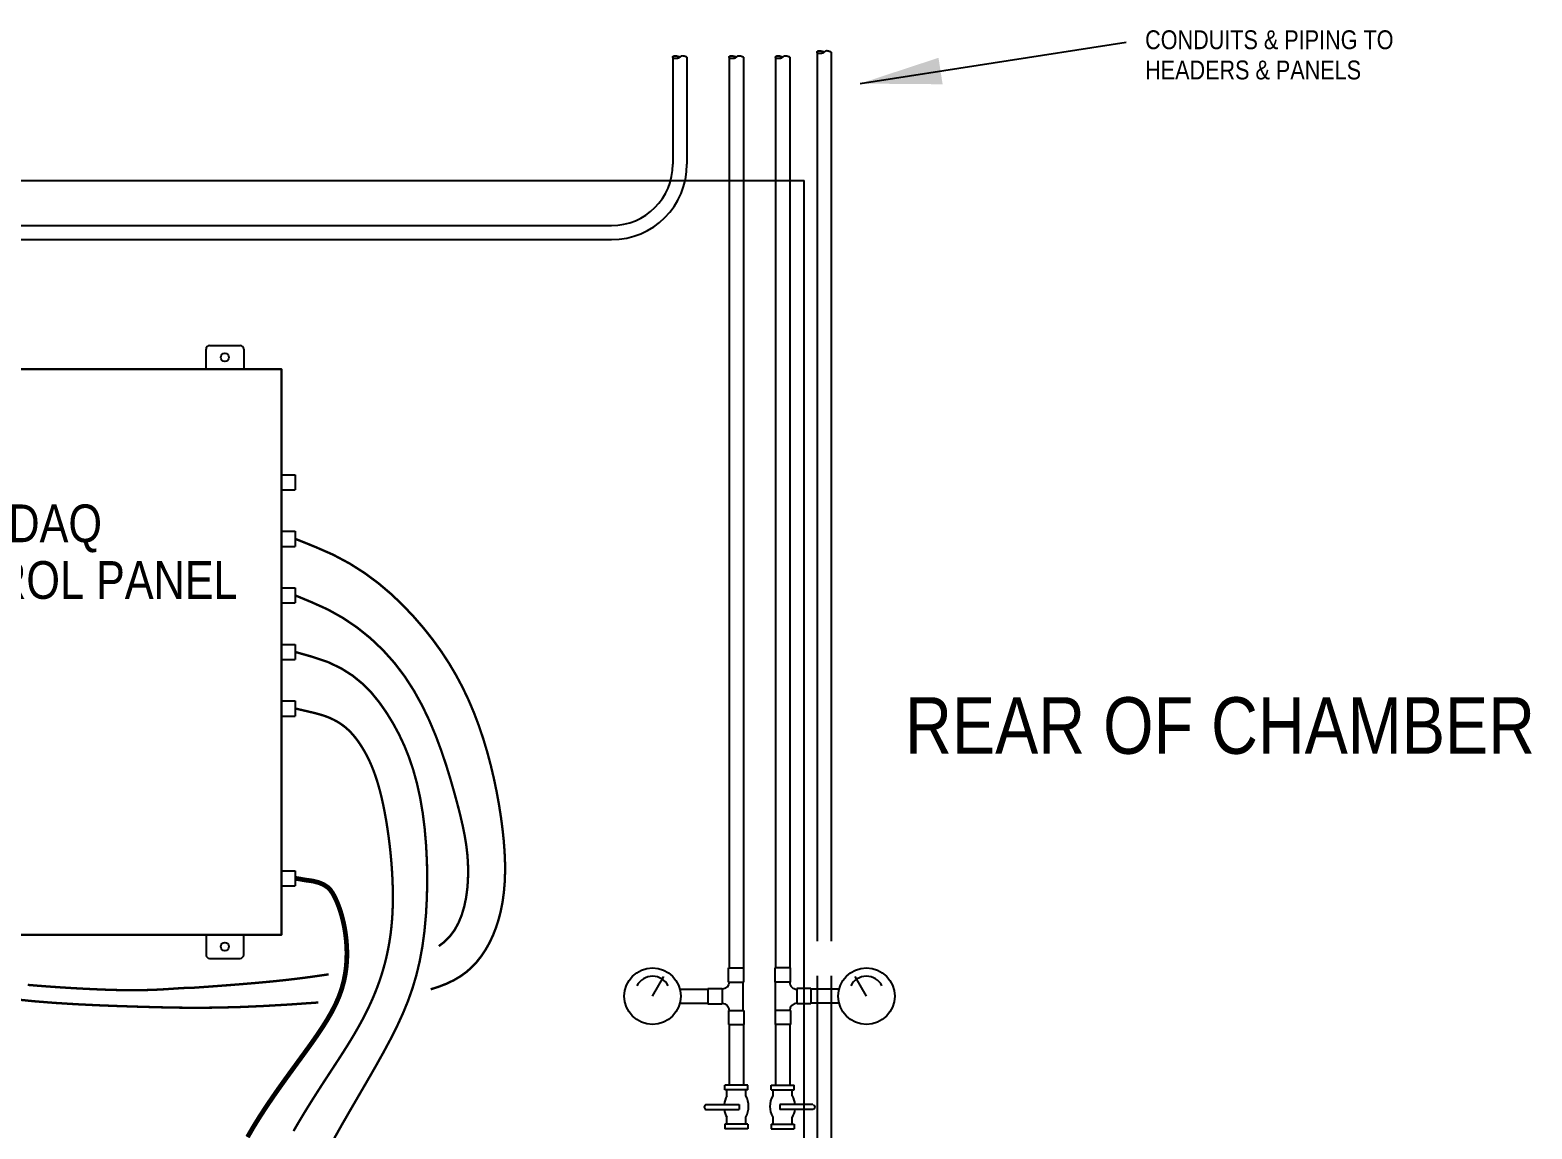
# Model space of a CAD drawing. Header units: inches. Extents: x -300 to 516, y -297 to 231.
# Drawn here: x 4 to 83.7, y -168.6 to -110.3 of the extents above; entities that cross this region are included whole.
import ezdxf
from ezdxf.enums import TextEntityAlignment as Align

# ---------------------------------------------------------------- set-up
doc = ezdxf.new("R2010")
doc.units = ezdxf.units.IN
doc.header["$LTSCALE"] = 24
doc.header["$MEASUREMENT"] = 0
for name, color, linetype in [('CHAMBER EXTERIOR', 7, 'Continuous'), ('EXTERIOR DIMS', 7, 'Continuous'), ('EXTERIOR ELEC EQUIP', 190, 'Continuous'), ('EXTERIOR PLUMB EQUIP', 4, 'Continuous')]:
    doc.layers.add(name, color=color, linetype=linetype)
doc.styles.get("Standard").update_dxf_attribs({"font": 'ARIALN.TTF'})
doc.dimstyles.get("Standard").update_dxf_attribs({"dimscale": 24, "dimtxt": 0.18, "dimasz": 0.18, "dimexe": 0.18, "dimexo": 0.0625, "dimgap": 0.09, "dimtad": 1, "dimdec": 4, "dimzin": 0, "dimdsep": 46, "dimlunit": 4, "dimtxsty": 'Standard', "dimcen": 0.09, "dimadec": 0, "dimazin": 0, "dimtfac": 1, "dimtdec": 4, "dimtofl": 0, "dimtmove": 0, "dimatfit": 3, "dimfxl": 0, "dimtolj": 1, "dimtzin": 0, "dimarcsym": 0})

# ---------------------------------------------------------------- blocks, each defined once
blk = doc.blocks.new('BVALVE')
for p, q in [((0.599, 3.491), (-0.627, 3.491)), ((-0.627, 3.241), (-0.627, 3.491)), ((0.599, 3.241), (-0.627, 3.241)), ((-0.514, 2.926), (-0.514, 3.241)), ((0.486, 2.926), (0.486, 3.241)), ((0.599, 3.241), (0.599, 3.491)), ((-1.627, 2.452), (0.128, 2.452)), ((0.128, 2.452), (0.128, 2.202)), ((-1.627, 2.202), (0.128, 2.202)), ((-0.514, 1.414), (-0.514, 1.788)), ((0.486, 1.414), (0.486, 1.788)), ((-0.627, 1.414), (-0.627, 1.164)), ((0.599, 1.414), (-0.627, 1.414)), ((0.599, 1.164), (-0.627, 1.164)), ((0.599, 1.414), (0.599, 1.164))]:
    blk.add_line(p, q)
for centre, radius, start, end in [((-1.585, 2.327), 0.132, 108.64084, 251.35916), ((0.467, 2.357), 1.135, 149.90292, 175.18639), ((-0.496, 2.357), 1.135, 329.90292, 30.09708), ((0.467, 2.357), 1.135, 187.84186, 210.09708)]:
    blk.add_arc(centre, radius, start, end)
blk = doc.blocks.new('DAQ CP')
for p, q in [((2.19, 31.25), (3.81, 31.25)), ((20.19, 31.25), (21.81, 31.25)), ((2, 30), (2, 31.06)), ((4, 31.06), (4, 30)), ((20, 30), (20, 31.06)), ((22, 31.06), (22, 30)), ((24, 24.4), (24.737, 24.4)), ((24.737, 24.4), (24.737, 23.6)), ((24, 23.6), (24.737, 23.6)), ((24, 21.4), (24.737, 21.4)), ((24.737, 21.4), (24.737, 20.6)), ((24, 20.6), (24.737, 20.6)), ((24, 18.4), (24.737, 18.4)), ((24.737, 18.4), (24.737, 17.6)), ((24, 17.6), (24.737, 17.6)), ((24, 15.4), (24.737, 15.4)), ((24.737, 15.4), (24.737, 14.6)), ((24, 14.6), (24.737, 14.6)), ((24, 12.4), (24.737, 12.4)), ((24.737, 12.4), (24.737, 11.6)), ((0, 11.4), (-0.737, 11.4)), ((-0.737, 11.4), (-0.737, 10.6)), ((24, 11.6), (24.737, 11.6)), ((0, 10.6), (-0.737, 10.6)), ((0, 8.4), (-0.737, 8.4)), ((-0.737, 8.4), (-0.737, 7.6)), ((0, 7.6), (-0.737, 7.6)), ((24, 3.4), (24.737, 3.4)), ((24.737, 3.4), (24.737, 2.6)), ((24, 2.6), (24.737, 2.6)), ((2, 0), (2, -1.06)), ((4, -1.06), (4, 0)), ((20, 0), (20, -1.06)), ((22, -1.06), (22, 0)), ((2.19, -1.25), (3.81, -1.25)), ((20.19, -1.25), (21.81, -1.25))]:
    blk.add_line(p, q)
for points in [[(24, 30), (0, 30), (0, 0), (24, 0)], [(0, 30), (24, 30), (24, 0), (0, 0)]]:
    blk.add_lwpolyline(points, close=True)
for centre in [(3, 30.625), (21, 30.625), (3, -0.625), (21, -0.625)]:
    blk.add_circle(centre, 0.219)
for centre, start, end in [((2.19, 31.06), 90, 180), ((3.81, 31.06), 0, 90), ((20.19, 31.06), 90, 180), ((21.81, 31.06), 0, 90), ((2.19, -1.06), 180, 270), ((3.81, -1.06), 270, 0), ((20.19, -1.06), 180, 270), ((21.81, -1.06), 270, 0)]:
    blk.add_arc(centre, 0.19, start, end)
blk = doc.blocks.new('TEE')
at = {"linetype": 'Continuous'}
for p, q in [((-0.271, 0), (-0.271, -0.5)), ((-0.271, 0), (0.271, 0)), ((0.271, 0), (0.271, -0.5)), ((-0.271, -0.5), (0.271, -0.5)), ((-0.5, -0.729), (-1, -0.729)), ((-1, -0.729), (-1, -1.271)), ((-0.5, -0.729), (-0.5, -1.271)), ((0.5, -0.729), (1, -0.729)), ((0.5, -0.729), (0.5, -1.271)), ((1, -0.729), (1, -1.271)), ((-0.5, -1.271), (-1, -1.271)), ((0.5, -1.25), (-0.5, -1.25)), ((0.5, -1.271), (1, -1.271))]:
    blk.add_line(p, q, dxfattribs=at)
for centre, start, end in [((-0.5, -0.5), 270, 0), ((0.5, -0.5), 180, 270)]:
    blk.add_arc(centre, 0.25, start, end, dxfattribs=at)

msp = doc.modelspace()

# ---------------------------------------------------------------- linework, layer by layer
at = {"layer": 'CHAMBER EXTERIOR'}
for p in [(-82.92986, -118.2971), (45.07014, -240.2971)]:
    msp.add_line(p, (45.07014, -118.2971), dxfattribs=at)
at = {"layer": 'EXTERIOR ELEC EQUIP'}
for p, q in [((45.76109, -111.47834), (45.76109, -158.63958)), ((46.51109, -111.49014), (46.51109, -158.63958)), ((38.11019, -111.74509), (38.11019, -117.42779)), ((38.86019, -111.75689), (38.86019, -117.42779)), ((-10.25727, -120.67779), (34.86019, -120.67779)), ((-10.25727, -121.42779), (34.86019, -121.42779)), ((45.76109, -160.46462), (45.76109, -200.65025)), ((46.51109, -160.46462), (46.51109, -200.65025))]:
    msp.add_line(p, q, dxfattribs=at)
for points in [[(46.51109, -111.49014), (46.47281, -111.47153), (46.4453, -111.45943), (46.41946, -111.44928), (46.3952, -111.44094), (46.37245, -111.43425), (46.35113, -111.42907), (46.33118, -111.42523), (46.31252, -111.42259), (46.29507, -111.42103), (46.27868, -111.42056), (46.26322, -111.42122), (46.24853, -111.42305), (46.23449, -111.42609), (46.22093, -111.43039), (46.20771, -111.436), (46.19469, -111.44294), (46.18174, -111.45121), (46.16882, -111.46054), (46.15589, -111.47061), (46.14292, -111.48109), (46.12989, -111.49167), (46.11676, -111.50201), (46.10351, -111.5118), (46.0901, -111.52071), (46.07652, -111.52848), (46.06272, -111.53513), (46.0487, -111.54074), (46.03443, -111.54538), (46.01988, -111.54913), (46.00504, -111.55207), (45.98987, -111.55428), (45.97436, -111.55583), (45.95853, -111.5568), (45.94252, -111.55725), (45.92655, -111.55723), (45.91081, -111.55677), (45.8955, -111.55594), (45.88082, -111.55477), (45.86698, -111.55333), (45.85416, -111.55165), (45.84252, -111.54978), (45.83201, -111.54769), (45.82254, -111.54535), (45.81399, -111.54274), (45.80628, -111.53983), (45.79931, -111.53657), (45.79297, -111.53294), (45.78717, -111.52891), (45.78184, -111.52446), (45.77699, -111.5196), (45.77269, -111.51437), (45.76898, -111.50879), (45.76591, -111.50288), (45.76353, -111.49669), (45.7619, -111.49024), (45.76107, -111.48355), (45.76109, -111.47667), (45.76207, -111.46969), (45.76412, -111.46271), (45.76734, -111.45583), (45.77184, -111.44915), (45.77774, -111.44277), (45.78513, -111.43681), (45.79414, -111.43135), (45.80484, -111.4265), (45.81721, -111.42232), (45.83119, -111.41885), (45.84673, -111.41616), (45.86376, -111.4143), (45.88224, -111.41332), (45.90212, -111.41328), (45.92332, -111.41423), (45.9459, -111.41627), (45.97023, -111.41965), (45.99677, -111.42468), (46.02599, -111.43165), (46.05837, -111.44088), (46.09436, -111.45265), (46.13444, -111.46726), (46.15158, -111.47409)], [(38.86019, -111.75689), (38.82191, -111.73828), (38.7944, -111.72617), (38.76856, -111.71603), (38.7443, -111.70769), (38.72155, -111.701), (38.70024, -111.69582), (38.68029, -111.69198), (38.66162, -111.68934), (38.64417, -111.68778), (38.62778, -111.68731), (38.61232, -111.68797), (38.59764, -111.6898), (38.58359, -111.69284), (38.57003, -111.69714), (38.55681, -111.70275), (38.54379, -111.70969), (38.53084, -111.71796), (38.51792, -111.72729), (38.50499, -111.73736), (38.49202, -111.74784), (38.47899, -111.75842), (38.46586, -111.76876), (38.45261, -111.77855), (38.43921, -111.78746), (38.42562, -111.79523), (38.41183, -111.80188), (38.3978, -111.80749), (38.38353, -111.81213), (38.36898, -111.81588), (38.35414, -111.81881), (38.33897, -111.82102), (38.32346, -111.82258), (38.30763, -111.82355), (38.29162, -111.824), (38.27565, -111.82397), (38.25991, -111.82352), (38.2446, -111.82268), (38.22993, -111.82152), (38.21608, -111.82007), (38.20326, -111.8184), (38.19162, -111.81652), (38.18111, -111.81444), (38.17164, -111.8121), (38.16309, -111.80949), (38.15538, -111.80657), (38.14841, -111.80332), (38.14207, -111.79969), (38.13627, -111.79566), (38.13094, -111.79121), (38.12609, -111.78635), (38.12179, -111.78111), (38.11808, -111.77553), (38.11501, -111.76963), (38.11263, -111.76344), (38.11101, -111.75699), (38.11017, -111.7503), (38.11019, -111.74342), (38.11117, -111.73644), (38.11322, -111.72946), (38.11644, -111.72257), (38.12094, -111.7159), (38.12684, -111.70952), (38.13423, -111.70356), (38.14324, -111.6981), (38.15395, -111.69325), (38.16631, -111.68907), (38.18029, -111.6856), (38.19583, -111.68291), (38.21286, -111.68105), (38.23135, -111.68007), (38.25122, -111.68003), (38.27243, -111.68098), (38.295, -111.68302), (38.31933, -111.6864), (38.34587, -111.69143), (38.37509, -111.6984), (38.40747, -111.70762), (38.44346, -111.71939), (38.48354, -111.73401), (38.50069, -111.74084)]]:
    msp.add_lwpolyline(points, dxfattribs=at)
for points, const_width in [([(18.08644, -137.29392), (19.12962, -137.71564), (20.08681, -138.13325), (20.96419, -138.60143), (21.76788, -139.11233), (22.50405, -139.65811), (23.17885, -140.23094), (23.79842, -140.82297), (24.36892, -141.42636), (24.89583, -142.03484), (25.38194, -142.6483), (25.82939, -143.26823), (26.24032, -143.8961), (26.61684, -144.53337), (26.9611, -145.18151), (27.27523, -145.84199), (27.56135, -146.51628), (27.82139, -147.20479), (28.05644, -147.90374), (28.26738, -148.60827), (28.4551, -149.31353), (28.62048, -150.01468), (28.76439, -150.70687), (28.88772, -151.38525), (28.99135, -152.04497), (29.0759, -152.68212), (29.1409, -153.29649), (29.18561, -153.88883), (29.2093, -154.45986), (29.21124, -155.01033), (29.19068, -155.54096), (29.1469, -156.05249), (29.07916, -156.54566), (28.98697, -157.02083), (28.87082, -157.4769), (28.73144, -157.91241), (28.56957, -158.32587), (28.38594, -158.71583), (28.18129, -159.08082), (27.95636, -159.41936), (27.71188, -159.72999), (27.44762, -160.01184), (27.15955, -160.26652), (26.84267, -160.49622), (26.49198, -160.70315), (26.10248, -160.88951), (25.66918, -161.05751), (25.26643, -161.18435)], 0.125), ([(18.08644, -155.29392), (18.59661, -155.38543), (19.00895, -155.44215), (19.33689, -155.52537), (19.59382, -155.6339), (19.79317, -155.76651), (19.94833, -155.92201), (20.07272, -156.09919), (20.17975, -156.29684), (20.2804, -156.51385), (20.37598, -156.74944), (20.46539, -157.00294), (20.5475, -157.27367), (20.62122, -157.56095), (20.68541, -157.8641), (20.73898, -158.18244), (20.78081, -158.5153), (20.8095, -158.86185), (20.8225, -159.22075), (20.81696, -159.59052), (20.79004, -159.96967), (20.7389, -160.35673), (20.6607, -160.75022), (20.55259, -161.14864), (20.41174, -161.55052), (20.23628, -161.95489), (20.02833, -162.36284), (19.79096, -162.77598), (19.52727, -163.19592), (19.24035, -163.62425), (18.93329, -164.06258), (18.60918, -164.51253), (18.2711, -164.97569), (17.92237, -165.45303), (17.56722, -165.94297), (17.21009, -166.44328), (16.85543, -166.95174), (16.50769, -167.46614), (16.17132, -167.98423), (15.85077, -168.50381), (15.55049, -169.02265)], 0.25), ([(19.30786, -161.8838), (17.742, -161.99317), (16.35988, -162.0724), (15.12534, -162.125), (14.00218, -162.15446), (12.9542, -162.1643), (11.94521, -162.15801), (10.93903, -162.13911), (9.89947, -162.1111), (8.80053, -162.07635), (7.65697, -162.03278), (6.49378, -161.97714), (5.33592, -161.90623), (4.20836, -161.81681), (3.13607, -161.70566), (2.14401, -161.56956), (1.25716, -161.40527)], 0.125)]:
    msp.add_lwpolyline(points, dxfattribs=dict(at, const_width=const_width))
at = {"layer": 'EXTERIOR ELEC EQUIP', "color": 60, "const_width": 0.125}
for points in [[(25.70028, -158.89331), (25.98757, -158.67434), (26.28387, -158.37787), (26.53579, -158.03689), (26.74434, -157.6565), (26.91254, -157.24366), (27.04339, -156.80532), (27.13991, -156.34843), (27.20512, -155.87996), (27.24204, -155.40685), (27.25367, -154.93605), (27.2425, -154.47195), (27.20883, -154.00853), (27.15243, -153.53724), (27.07307, -153.04949), (26.97052, -152.5367), (26.84454, -151.9903), (26.6949, -151.40171), (26.52138, -150.76236), (26.32303, -150.06718), (26.09616, -149.32518), (25.83635, -148.54887), (25.5392, -147.75077), (25.20031, -146.9434), (24.81525, -146.13928), (24.37964, -145.35091), (23.88906, -144.59083), (23.34033, -143.87023), (22.7352, -143.19505), (22.07664, -142.5699), (21.36762, -141.99941), (20.61112, -141.4882), (19.81011, -141.04088), (18.96756, -140.66208), (18.08644, -140.29392)], [(3.89698, -160.95046), (4.45205, -160.99617), (5.03276, -161.03998), (5.63153, -161.08116), (6.23931, -161.11895), (6.84703, -161.15259), (7.44563, -161.18132), (8.02605, -161.20439), (8.57922, -161.22103), (9.0961, -161.23049), (9.56944, -161.23235), (9.99929, -161.22767), (10.38753, -161.21784), (10.73602, -161.20425), (11.04666, -161.1883), (11.3213, -161.17139), (11.56183, -161.15491), (11.77012, -161.14026), (11.9482, -161.12854), (12.0988, -161.11963), (12.2248, -161.11312), (12.32907, -161.10861), (12.41451, -161.10567), (12.48398, -161.1039), (12.54037, -161.10288), (12.58657, -161.10221), (12.62512, -161.10155), (12.65729, -161.10082), (12.68401, -161.10003), (12.70622, -161.09921), (12.72483, -161.09834), (12.7408, -161.09744), (12.75504, -161.09651), (12.7685, -161.09557), (12.78195, -161.09461), (12.79552, -161.09365), (12.8092, -161.09268), (12.82296, -161.0917), (12.8368, -161.09071), (12.85068, -161.08972), (12.8646, -161.08873), (12.87853, -161.08774), (12.89245, -161.08675), (12.90637, -161.08576), (12.92028, -161.08477), (12.93418, -161.08377), (12.94807, -161.08278), (12.96196, -161.08179), (12.97583, -161.0808), (12.98971, -161.07981), (13.00357, -161.07882), (13.01742, -161.07783), (13.03127, -161.07684), (13.04511, -161.07585), (13.05894, -161.07486), (13.07277, -161.07387), (13.08658, -161.07288), (13.10039, -161.07189), (13.11419, -161.0709), (13.12799, -161.06991), (13.14177, -161.06892), (13.15555, -161.06793), (13.16932, -161.06694), (13.18308, -161.06595), (13.19683, -161.06496), (13.21058, -161.06397), (13.22432, -161.06298), (13.23805, -161.06199), (13.25177, -161.061), (13.26548, -161.06001), (13.27919, -161.05902), (13.29288, -161.05804), (13.30657, -161.05705), (13.32026, -161.05606), (13.33393, -161.05507), (13.34759, -161.05408), (13.36125, -161.05309), (13.3749, -161.05211), (13.38854, -161.05112), (13.40217, -161.05013), (13.4158, -161.04914), (13.42941, -161.04815), (13.44302, -161.04717), (13.45662, -161.04618), (13.47021, -161.04519), (13.48379, -161.0442), (13.49737, -161.04322), (13.51093, -161.04223), (13.52449, -161.04124), (13.53804, -161.04025), (13.55158, -161.03927), (13.56511, -161.03828), (13.57864, -161.03729), (13.59215, -161.03631), (13.60566, -161.03532), (13.61916, -161.03433), (13.63264, -161.03334), (13.64613, -161.03236), (13.6596, -161.03137), (13.67306, -161.03038), (13.68652, -161.0294), (13.69996, -161.02841), (13.7134, -161.02742), (13.72683, -161.02644), (13.74025, -161.02545), (13.75366, -161.02446), (13.76707, -161.02348), (13.78046, -161.02249), (13.79385, -161.0215), (13.80722, -161.02052), (13.82059, -161.01953), (13.83395, -161.01854), (13.8473, -161.01756), (13.86064, -161.01657), (13.87397, -161.01558), (13.88729, -161.0146), (13.90061, -161.01361), (13.91391, -161.01263), (13.92721, -161.01164), (13.9405, -161.01065), (13.95378, -161.00967), (13.96705, -161.00868), (13.98031, -161.00769), (13.99356, -161.00671), (14.0068, -161.00572), (14.02003, -161.00473), (14.03326, -161.00375), (14.04647, -161.00276), (14.05968, -161.00178), (14.07287, -161.00079), (14.08606, -160.9998), (14.09924, -160.99882), (14.11241, -160.99783), (14.12557, -160.99684), (14.13872, -160.99586), (14.15186, -160.99487), (14.16499, -160.99388), (14.17811, -160.9929), (14.19122, -160.99191), (14.20433, -160.99092), (14.21742, -160.98994), (14.23051, -160.98895), (14.24358, -160.98796), (14.25665, -160.98698), (14.2697, -160.98599), (14.28275, -160.985), (14.29579, -160.98402), (14.30881, -160.98303), (14.32183, -160.98204), (14.33484, -160.98105), (14.34784, -160.98007), (14.36083, -160.97908), (14.37381, -160.97809), (14.38678, -160.97711), (14.39974, -160.97612), (14.41269, -160.97513), (14.42563, -160.97414), (14.43856, -160.97316), (14.45148, -160.97217), (14.46439, -160.97118), (14.47729, -160.97019), (14.49018, -160.96921), (14.50307, -160.96822), (14.51594, -160.96723), (14.5288, -160.96624), (14.54165, -160.96525), (14.5545, -160.96427), (14.56733, -160.96328), (14.58015, -160.96229), (14.59296, -160.9613), (14.60577, -160.96031), (14.61856, -160.95932), (14.63134, -160.95833), (14.64411, -160.95735), (14.65688, -160.95636), (14.66963, -160.95537), (14.68237, -160.95438), (14.6951, -160.95339), (14.70782, -160.9524), (14.72054, -160.95141), (14.73324, -160.95042), (14.74593, -160.94943), (14.75861, -160.94844), (14.77128, -160.94745), (14.78394, -160.94646), (14.79659, -160.94547), (14.80923, -160.94448), (14.82186, -160.94349), (14.83448, -160.9425), (14.84709, -160.94151), (14.85969, -160.94052), (14.87228, -160.93953), (14.88485, -160.93854), (14.89742, -160.93755), (14.90998, -160.93656), (14.92252, -160.93557), (14.93506, -160.93458), (14.94758, -160.93358), (14.9601, -160.93259), (14.9726, -160.9316), (14.9851, -160.93061), (14.99758, -160.92962), (15.01005, -160.92863), (15.02251, -160.92763), (15.03497, -160.92664), (15.04741, -160.92565), (15.05984, -160.92466), (15.07226, -160.92366), (15.08466, -160.92267), (15.09706, -160.92168), (15.10945, -160.92068), (15.12182, -160.91969), (15.13419, -160.9187), (15.14654, -160.9177), (15.15889, -160.91671), (15.17122, -160.91571), (15.18354, -160.91472), (15.19585, -160.91373), (15.20815, -160.91273), (15.22044, -160.91174), (15.23272, -160.91074), (15.24499, -160.90975), (15.25724, -160.90875), (15.26949, -160.90776), (15.28172, -160.90676), (15.29394, -160.90576), (15.30616, -160.90477), (15.31836, -160.90377), (15.33055, -160.90278), (15.34272, -160.90178), (15.35489, -160.90078), (15.36705, -160.89978), (15.37919, -160.89879), (15.39133, -160.89779), (15.40345, -160.89679), (15.41556, -160.89579), (15.42766, -160.8948), (15.43975, -160.8938), (15.45183, -160.8928), (15.46389, -160.8918), (15.47595, -160.8908), (15.48799, -160.8898), (15.50002, -160.8888), (15.51204, -160.88781), (15.52405, -160.88681), (15.53605, -160.88581), (15.54803, -160.88481), (15.56001, -160.88381), (15.57197, -160.8828), (15.58392, -160.8818), (15.59586, -160.8808), (15.60779, -160.8798), (15.61971, -160.8788), (15.63161, -160.8778), (15.64351, -160.8768), (15.65539, -160.87579), (15.66726, -160.87479), (15.67912, -160.87379), (15.69096, -160.87279), (15.7028, -160.87178), (15.71462, -160.87078), (15.72643, -160.86978), (15.73823, -160.86877), (15.75002, -160.86777), (15.7618, -160.86676), (15.77356, -160.86576), (15.78531, -160.86475), (15.79706, -160.86375), (15.80878, -160.86274), (15.8205, -160.86174), (15.83221, -160.86073), (15.8439, -160.85973), (15.85558, -160.85872), (15.86725, -160.85771), (15.87891, -160.85671), (15.89055, -160.8557), (15.90218, -160.85469), (15.9138, -160.85368), (15.92541, -160.85268), (15.93701, -160.85167), (15.94859, -160.85066), (15.96017, -160.84965), (15.97173, -160.84864), (15.98327, -160.84763), (15.99481, -160.84662), (16.00633, -160.84561), (16.01784, -160.8446), (16.02934, -160.84359), (16.04083, -160.84258), (16.0523, -160.84157), (16.06376, -160.84056), (16.07521, -160.83955), (16.08665, -160.83853), (16.09808, -160.83752), (16.10949, -160.83651), (16.12089, -160.8355), (16.13228, -160.83448), (16.14365, -160.83347), (16.15501, -160.83245), (16.16636, -160.83144), (16.1777, -160.83043), (16.18903, -160.82941), (16.20034, -160.8284), (16.21164, -160.82738), (16.22293, -160.82636), (16.2342, -160.82535), (16.24546, -160.82433), (16.25671, -160.82331), (16.26795, -160.8223), (16.27917, -160.82128), (16.29038, -160.82026), (16.30158, -160.81924), (16.31277, -160.81823), (16.32394, -160.81721), (16.3351, -160.81619), (16.34625, -160.81517), (16.35738, -160.81415), (16.3685, -160.81313), (16.37961, -160.81211), (16.39071, -160.81109), (16.40179, -160.81007), (16.41286, -160.80904), (16.42392, -160.80802), (16.43496, -160.807), (16.446, -160.80598), (16.45701, -160.80495), (16.46802, -160.80393), (16.47901, -160.80291), (16.48999, -160.80188), (16.50096, -160.80086), (16.51191, -160.79983), (16.52285, -160.79881), (16.53378, -160.79778), (16.5447, -160.79676), (16.5556, -160.79573), (16.56649, -160.79471), (16.57736, -160.79368), (16.58822, -160.79265), (16.59907, -160.79162), (16.60991, -160.7906), (16.62073, -160.78957), (16.63154, -160.78854), (16.64234, -160.78751), (16.65312, -160.78648), (16.66389, -160.78545), (16.67465, -160.78442), (16.68539, -160.78339), (16.69612, -160.78236), (16.70684, -160.78133), (16.71754, -160.7803), (16.72823, -160.77926), (16.73891, -160.77823), (16.74957, -160.7772), (16.76022, -160.77617), (16.77086, -160.77513), (16.78149, -160.7741), (16.7921, -160.77307), (16.80269, -160.77203), (16.81328, -160.771), (16.82385, -160.76996), (16.8344, -160.76892), (16.84495, -160.76789), (16.85548, -160.76685), (16.86599, -160.76582), (16.8765, -160.76478), (16.88699, -160.76374), (16.89746, -160.7627), (16.90793, -160.76166), (16.91838, -160.76062), (16.92881, -160.75959), (16.93923, -160.75855), (16.94964, -160.75751), (16.96004, -160.75647), (16.97042, -160.75543), (16.98079, -160.75438), (16.99114, -160.75334), (17.00148, -160.7523), (17.01181, -160.75126), (17.02212, -160.75022), (17.03242, -160.74917), (17.04271, -160.74813), (17.05298, -160.74709), (17.06324, -160.74604), (17.07349, -160.745), (17.08372, -160.74395), (17.09394, -160.74291), (17.10414, -160.74186), (17.11433, -160.74081), (17.12451, -160.73977), (17.13467, -160.73872), (17.14482, -160.73767), (17.15496, -160.73663), (17.16508, -160.73558), (17.17519, -160.73453), (17.18529, -160.73348), (17.19537, -160.73243), (17.20544, -160.73138), (17.2155, -160.73033), (17.22554, -160.72928), (17.23557, -160.72823), (17.24559, -160.72718), (17.25559, -160.72613), (17.26558, -160.72508), (17.27555, -160.72403), (17.28552, -160.72298), (17.29546, -160.72192), (17.3054, -160.72087), (17.31532, -160.71982), (17.32523, -160.71876), (17.33513, -160.71771), (17.34501, -160.71666), (17.35488, -160.7156), (17.36473, -160.71455), (17.37458, -160.71349), (17.38441, -160.71244), (17.39422, -160.71138), (17.40402, -160.71033), (17.41381, -160.70927), (17.42359, -160.70821), (17.43335, -160.70716), (17.4431, -160.7061), (17.45284, -160.70504), (17.46256, -160.70399), (17.47227, -160.70293), (17.48197, -160.70187), (17.49165, -160.70081), (17.50132, -160.69975), (17.51098, -160.69869), (17.52063, -160.69764), (17.53026, -160.69658), (17.53987, -160.69552), (17.54948, -160.69446), (17.55907, -160.6934), (17.56865, -160.69234), (17.57822, -160.69128), (17.58777, -160.69021), (17.59731, -160.68915), (17.60684, -160.68809), (17.61635, -160.68703), (17.62585, -160.68597), (17.63534, -160.68491), (17.64481, -160.68384), (17.65428, -160.68278), (17.66373, -160.68172), (17.67316, -160.68066), (17.68258, -160.67959), (17.69199, -160.67853), (17.70139, -160.67747), (17.71078, -160.6764), (17.72015, -160.67534), (17.72951, -160.67427), (17.73885, -160.67321), (17.74819, -160.67214), (17.75751, -160.67108), (17.76681, -160.67001), (17.77611, -160.66895), (17.78539, -160.66788), (17.79466, -160.66682), (17.80392, -160.66575), (17.81316, -160.66469), (17.82239, -160.66362), (17.83161, -160.66256), (17.84082, -160.66149), (17.85001, -160.66042), (17.85919, -160.65936), (17.86836, -160.65829), (17.87752, -160.65722), (17.88666, -160.65616), (17.89579, -160.65509), (17.90491, -160.65402), (17.91402, -160.65295), (17.92311, -160.65189), (17.93219, -160.65082), (17.94126, -160.64975), (17.95031, -160.64868), (17.95936, -160.64761), (17.96839, -160.64655), (17.97741, -160.64548), (17.98641, -160.64441), (17.99541, -160.64334), (18.00439, -160.64227), (18.01336, -160.6412), (18.02232, -160.64014), (18.03126, -160.63907), (18.04019, -160.638), (18.04911, -160.63693), (18.05802, -160.63586), (18.06692, -160.63479), (18.0758, -160.63372), (18.08467, -160.63265), (18.09353, -160.63158), (18.10238, -160.63051), (18.11121, -160.62945), (18.12004, -160.62838), (18.12885, -160.62731), (18.13765, -160.62624), (18.14643, -160.62517), (18.15521, -160.6241), (18.16397, -160.62303), (18.17272, -160.62196), (18.18146, -160.62089), (18.19019, -160.61982), (18.1989, -160.61875), (18.20761, -160.61768), (18.2163, -160.61661), (18.22497, -160.61554), (18.23364, -160.61447), (18.2423, -160.6134), (18.25094, -160.61233), (18.25957, -160.61126), (18.26819, -160.61019), (18.2768, -160.60912), (18.2854, -160.60805), (18.29398, -160.60698), (18.30255, -160.60592), (18.31111, -160.60485), (18.31966, -160.60378), (18.3282, -160.60271), (18.33673, -160.60164), (18.34524, -160.60057), (18.35374, -160.5995), (18.36223, -160.59843), (18.37071, -160.59736), (18.37918, -160.59629), (18.38764, -160.59522), (18.39608, -160.59415), (18.40451, -160.59308), (18.41293, -160.59202), (18.42134, -160.59095), (18.42974, -160.58988), (18.43813, -160.58881), (18.4465, -160.58774), (18.45487, -160.58667), (18.46322, -160.5856), (18.47156, -160.58454), (18.47989, -160.58347), (18.48821, -160.5824), (18.49651, -160.58133), (18.50481, -160.58026), (18.51309, -160.5792), (18.52137, -160.57813), (18.52963, -160.57706), (18.53788, -160.57599), (18.54612, -160.57493), (18.55435, -160.57386), (18.56256, -160.57279), (18.57077, -160.57173), (18.57896, -160.57066), (18.58714, -160.56959), (18.59532, -160.56853), (18.60348, -160.56746), (18.61163, -160.5664), (18.61976, -160.56533), (18.62789, -160.56426), (18.63601, -160.5632), (18.64411, -160.56213), (18.65221, -160.56107), (18.66029, -160.56), (18.66836, -160.55894), (18.67642, -160.55787), (18.68447, -160.55681), (18.69251, -160.55575), (18.70054, -160.55468), (18.70856, -160.55362), (18.71656, -160.55255), (18.72456, -160.55149), (18.73254, -160.55043), (18.74052, -160.54936), (18.74849, -160.5483), (18.75644, -160.54724), (18.76439, -160.54617), (18.77232, -160.54511), (18.78025, -160.54405), (18.78818, -160.54298), (18.79609, -160.54192), (18.804, -160.54086), (18.8119, -160.53979), (18.8198, -160.53873), (18.8277, -160.53766), (18.83559, -160.53659), (18.84348, -160.53553), (18.85137, -160.53446), (18.85925, -160.53339), (18.86714, -160.53231), (18.87503, -160.53124), (18.88293, -160.53017), (18.89082, -160.52909), (18.89872, -160.52801), (18.90662, -160.52693), (18.91453, -160.52585), (18.92245, -160.52476), (18.93037, -160.52368), (18.93831, -160.52259), (18.94625, -160.52149), (18.9542, -160.5204), (18.96216, -160.5193), (18.97013, -160.5182), (18.97812, -160.5171), (18.98612, -160.51599), (18.99413, -160.51488), (19.00216, -160.51377), (19.01021, -160.51265), (19.01827, -160.51153), (19.02635, -160.51041), (19.03445, -160.50928), (19.04257, -160.50815), (19.05071, -160.50701), (19.05887, -160.50587), (19.06705, -160.50472), (19.07526, -160.50357), (19.08349, -160.50242), (19.09174, -160.50126), (19.10002, -160.5001), (19.10833, -160.49893), (19.11667, -160.49775), (19.12503, -160.49657), (19.13342, -160.49539), (19.14184, -160.4942), (19.15029, -160.493), (19.15878, -160.4918), (19.16729, -160.49059), (19.17584, -160.48938), (19.18443, -160.48816), (19.19305, -160.48693), (19.2017, -160.4857), (19.2104, -160.48446), (19.21913, -160.48322), (19.2279, -160.48197), (19.2367, -160.48071), (19.24555, -160.47944), (19.25444, -160.47817), (19.26336, -160.47689), (19.27233, -160.4756), (19.28133, -160.47431), (19.29038, -160.47301), (19.29946, -160.47171), (19.30858, -160.47039), (19.31774, -160.46907), (19.32693, -160.46775), (19.33616, -160.46642), (19.34541, -160.46508), (19.3547, -160.46374), (19.36401, -160.46239), (19.37334, -160.46104), (19.3827, -160.45968), (19.39208, -160.45832), (19.40148, -160.45696), (19.4109, -160.45559), (19.42033, -160.45422), (19.42977, -160.45285), (19.43922, -160.45147), (19.44868, -160.45009), (19.45815, -160.44871), (19.46762, -160.44733), (19.47709, -160.44595), (19.48656, -160.44457), (19.49602, -160.44318), (19.50548, -160.4418), (19.51494, -160.44041), (19.52438, -160.43903), (19.53381, -160.43764), (19.54323, -160.43626), (19.55263, -160.43488), (19.56201, -160.4335), (19.57138, -160.43212), (19.58072, -160.43074), (19.59003, -160.42937), (19.59932, -160.428), (19.60858, -160.42663), (19.61781, -160.42526), (19.627, -160.4239), (19.63616, -160.42255), (19.64528, -160.42119), (19.65436, -160.41984), (19.66341, -160.4185), (19.67248, -160.41715), (19.68163, -160.41579), (19.69094, -160.4144), (19.70045, -160.41298), (19.71025, -160.41152), (19.72038, -160.41), (19.73091, -160.40842), (19.74194, -160.40677), (19.75372, -160.405), (19.76652, -160.40307), (19.78063, -160.40095), (19.79631, -160.39858), (19.81385, -160.39592), (19.83353, -160.39294), (19.85562, -160.38958)]]:
    msp.add_lwpolyline(points, dxfattribs=at)
at = {"layer": 'EXTERIOR ELEC EQUIP', "color": 1, "const_width": 0.125}
msp.add_lwpolyline([(18.08644, -143.29392), (19.00583, -143.55613), (19.8111, -143.8267), (20.51438, -144.16063), (21.12777, -144.55037), (21.66338, -144.98842), (22.13333, -145.46725), (22.54973, -145.97934), (22.92469, -146.51718), (23.26828, -147.07516), (23.58245, -147.65542), (23.86709, -148.26203), (24.12211, -148.89904), (24.34741, -149.5705), (24.54288, -150.28049), (24.70842, -151.03306), (24.84395, -151.83226), (24.94934, -152.67928), (25.02441, -153.56373), (25.06896, -154.47234), (25.0828, -155.39185), (25.06573, -156.30898), (25.01754, -157.21046), (24.93804, -158.08303), (24.82704, -158.91341), (24.6843, -159.6924), (24.50945, -160.42703), (24.30211, -161.12838), (24.06187, -161.80756), (23.78834, -162.47564), (23.48113, -163.14372), (23.13982, -163.8229), (22.76404, -164.52425), (22.35501, -165.25581), (21.9204, -166.01331), (21.46955, -166.78943), (21.01177, -167.57683), (20.55636, -168.3682), (20.11264, -169.1562)], dxfattribs=at)
at = {"layer": 'EXTERIOR ELEC EQUIP', "color": 40, "const_width": 0.125}
msp.add_lwpolyline([(18.08644, -146.29392), (18.33552, -146.3508), (18.55007, -146.40015), (18.73415, -146.44297), (18.8918, -146.48026), (19.02706, -146.51302), (19.14396, -146.54226), (19.24657, -146.56898), (19.3389, -146.59419), (19.42445, -146.61875), (19.50439, -146.64292), (19.57935, -146.66685), (19.64993, -146.69066), (19.71676, -146.71448), (19.78045, -146.73846), (19.84162, -146.76271), (19.90088, -146.78738), (19.95875, -146.81256), (20.01537, -146.83828), (20.07074, -146.86453), (20.12491, -146.8913), (20.17789, -146.91857), (20.22971, -146.94635), (20.28039, -146.97463), (20.32997, -147.00339), (20.37846, -147.03263), (20.4259, -147.06234), (20.4723, -147.09252), (20.5177, -147.12315), (20.56212, -147.15422), (20.60559, -147.18574), (20.64813, -147.21768), (20.68976, -147.25005), (20.73052, -147.28283), (20.77043, -147.31602), (20.80951, -147.34961), (20.84779, -147.38359), (20.8853, -147.41795), (20.92206, -147.45268), (20.95809, -147.48778), (20.99343, -147.52325), (21.0281, -147.55906), (21.06213, -147.59521), (21.09553, -147.6317), (21.12834, -147.66851), (21.16058, -147.70565), (21.19228, -147.74309), (21.22346, -147.78084), (21.25416, -147.81888), (21.28438, -147.85721), (21.31416, -147.89581), (21.34352, -147.9347), (21.37248, -147.97386), (21.40107, -148.01328), (21.42929, -148.05297), (21.45718, -148.09291), (21.48476, -148.1331), (21.51205, -148.17355), (21.53905, -148.21424), (21.56577, -148.2552), (21.59222, -148.29643), (21.6184, -148.33793), (21.64432, -148.37972), (21.66999, -148.4218), (21.69541, -148.46418), (21.72058, -148.50686), (21.74552, -148.54986), (21.77021, -148.59318), (21.79467, -148.63684), (21.8189, -148.68085), (21.84289, -148.72522), (21.86666, -148.76996), (21.8902, -148.81507), (21.91351, -148.86057), (21.9366, -148.90648), (21.95946, -148.95279), (21.98211, -148.99952), (22.00454, -149.04668), (22.02676, -149.09429), (22.04876, -149.14234), (22.07055, -149.19086), (22.09214, -149.23985), (22.11352, -149.28932), (22.13469, -149.33929), (22.15566, -149.38976), (22.17643, -149.44074), (22.19701, -149.49225), (22.21738, -149.54429), (22.23757, -149.59688), (22.25756, -149.65002), (22.27736, -149.70373), (22.29698, -149.75802), (22.31641, -149.81289), (22.33566, -149.86836), (22.35473, -149.92444), (22.37361, -149.98113), (22.39233, -150.03846), (22.41086, -150.09642), (22.42923, -150.15504), (22.44742, -150.21431), (22.46545, -150.27425), (22.48331, -150.33488), (22.501, -150.39619), (22.51854, -150.45821), (22.53591, -150.52094), (22.55313, -150.58439), (22.57019, -150.64858), (22.5871, -150.7135), (22.60386, -150.77918), (22.62047, -150.84563), (22.63693, -150.91285), (22.65325, -150.98085), (22.66942, -151.04965), (22.68545, -151.11926), (22.70135, -151.18967), (22.7171, -151.2609), (22.73272, -151.33296), (22.7482, -151.40583), (22.76354, -151.47954), (22.77874, -151.55409), (22.79381, -151.62947), (22.80875, -151.7057), (22.82354, -151.78276), (22.83819, -151.86063), (22.8527, -151.93929), (22.86704, -152.01874), (22.88123, -152.09895), (22.89526, -152.1799), (22.90912, -152.26158), (22.9228, -152.34398), (22.93631, -152.42707), (22.94963, -152.51082), (22.96276, -152.59523), (22.97569, -152.68026), (22.98842, -152.76589), (23.00093, -152.8521), (23.01323, -152.93887), (23.02531, -153.02618), (23.03716, -153.11401), (23.04878, -153.20233), (23.06015, -153.29111), (23.07128, -153.38035), (23.08215, -153.47002), (23.09277, -153.56009), (23.10312, -153.65054), (23.11319, -153.74136), (23.12299, -153.83251), (23.13251, -153.92398), (23.14173, -154.01575), (23.15066, -154.10779), (23.15928, -154.20008), (23.1676, -154.2926), (23.1756, -154.38533), (23.18328, -154.47824), (23.19064, -154.57132), (23.19765, -154.66453), (23.20433, -154.75787), (23.21067, -154.8513), (23.21665, -154.94481), (23.22227, -155.03837), (23.22753, -155.13197), (23.23242, -155.22557), (23.23693, -155.31916), (23.24106, -155.41271), (23.24479, -155.50621), (23.24814, -155.59963), (23.25108, -155.69295), (23.25361, -155.78615), (23.25573, -155.8792), (23.25743, -155.97208), (23.25871, -156.06478), (23.25955, -156.15726), (23.25995, -156.24952), (23.25991, -156.34152), (23.25941, -156.43324), (23.25846, -156.52466), (23.25705, -156.61576), (23.25517, -156.70652), (23.25281, -156.79692), (23.24998, -156.88694), (23.24666, -156.97657), (23.24285, -157.06578), (23.23856, -157.15456), (23.23377, -157.24289), (23.22847, -157.33076), (23.22268, -157.41815), (23.21638, -157.50505), (23.20959, -157.59146), (23.20229, -157.67739), (23.19451, -157.76283), (23.18623, -157.84779), (23.17747, -157.93226), (23.16822, -158.01624), (23.15849, -158.09974), (23.14829, -158.18275), (23.13761, -158.26529), (23.12646, -158.34734), (23.11485, -158.42892), (23.10278, -158.51004), (23.09026, -158.59069), (23.07729, -158.67088), (23.06387, -158.75061), (23.05001, -158.82989), (23.03572, -158.90872), (23.02099, -158.98711), (23.00584, -159.06505), (22.99027, -159.14256), (22.97428, -159.21963), (22.95788, -159.29627), (22.94107, -159.37249), (22.92386, -159.44828), (22.90625, -159.52366), (22.88825, -159.59862), (22.86985, -159.67317), (22.85107, -159.74732), (22.83192, -159.82106), (22.81238, -159.8944), (22.79248, -159.96735), (22.77221, -160.0399), (22.75158, -160.11207), (22.73059, -160.18386), (22.70925, -160.25526), (22.68756, -160.32629), (22.66553, -160.39695), (22.64316, -160.46724), (22.62046, -160.53716), (22.59743, -160.60673), (22.57407, -160.67594), (22.55039, -160.74479), (22.5264, -160.8133), (22.5021, -160.88146), (22.4775, -160.94928), (22.45259, -161.01676), (22.42738, -161.08391), (22.40189, -161.15073), (22.3761, -161.21723), (22.35004, -161.2834), (22.32369, -161.34926), (22.29707, -161.4148), (22.27019, -161.48003), (22.24304, -161.54495), (22.21563, -161.60957), (22.18796, -161.6739), (22.16005, -161.73792), (22.13188, -161.80166), (22.10348, -161.86512), (22.07483, -161.92829), (22.04596, -161.99119), (22.01685, -162.05382), (21.98751, -162.11618), (21.95796, -162.17827), (21.92818, -162.24012), (21.89819, -162.30171), (21.86798, -162.36307), (21.83756, -162.42418), (21.80693, -162.48507), (21.7761, -162.54574), (21.74506, -162.60619), (21.71381, -162.66643), (21.68237, -162.72647), (21.65074, -162.78631), (21.6189, -162.84597), (21.58688, -162.90544), (21.55467, -162.96474), (21.52226, -163.02387), (21.48968, -163.08284), (21.45691, -163.14166), (21.42395, -163.20033), (21.39082, -163.25886), (21.35752, -163.31726), (21.32404, -163.37554), (21.29039, -163.43369), (21.25657, -163.49173), (21.22258, -163.54967), (21.18843, -163.60751), (21.15412, -163.66526), (21.11964, -163.72292), (21.08501, -163.78051), (21.05023, -163.83802), (21.01529, -163.89548), (20.9802, -163.95287), (20.94496, -164.01022), (20.90958, -164.06753), (20.87405, -164.1248), (20.83838, -164.18204), (20.80257, -164.23926), (20.76663, -164.29646), (20.73055, -164.35366), (20.69434, -164.41085), (20.658, -164.46806), (20.62153, -164.52527), (20.58494, -164.58251), (20.54822, -164.63977), (20.51139, -164.69707), (20.47443, -164.75441), (20.43736, -164.81179), (20.40018, -164.86923), (20.36288, -164.92673), (20.32548, -164.9843), (20.28797, -165.04195), (20.25036, -165.09968), (20.21264, -165.1575), (20.17482, -165.21541), (20.13691, -165.27343), (20.0989, -165.33156), (20.0608, -165.3898), (20.02261, -165.44817), (19.98433, -165.50667), (19.94597, -165.5653), (19.90753, -165.62406), (19.86901, -165.68297), (19.83041, -165.74203), (19.79174, -165.80123), (19.753, -165.8606), (19.7142, -165.92012), (19.67534, -165.9798), (19.63643, -166.03962), (19.59746, -166.0996), (19.55846, -166.15972), (19.51941, -166.21998), (19.48033, -166.28038), (19.44123, -166.34093), (19.4021, -166.40161), (19.36295, -166.46241), (19.3238, -166.52335), (19.28464, -166.58441), (19.24548, -166.64558), (19.20633, -166.70687), (19.16719, -166.76826), (19.12807, -166.82977), (19.08898, -166.89137), (19.04991, -166.95307), (19.01088, -167.01486), (18.97189, -167.07674), (18.93295, -167.1387), (18.89407, -167.20074), (18.85524, -167.26286), (18.81648, -167.32505), (18.77778, -167.38731), (18.73917, -167.44963), (18.70063, -167.512), (18.66219, -167.57443), (18.62384, -167.63691), (18.58558, -167.69944), (18.54744, -167.76201), (18.5094, -167.82461), (18.47148, -167.88725), (18.43369, -167.94991), (18.39602, -168.0126), (18.35849, -168.07531), (18.32109, -168.13804), (18.28385, -168.20077), (18.24675, -168.26352), (18.20982, -168.32627), (18.17304, -168.38901), (18.13644, -168.45175), (18.10001, -168.51449), (18.06376, -168.5772), (18.02769, -168.6399), (17.99182, -168.70258)], dxfattribs=at)
at = {"layer": 'EXTERIOR ELEC EQUIP'}
for radius in [4, 3.25]:
    msp.add_arc((34.86019, -117.42779), radius, 270, 0, dxfattribs=at)
at = {"layer": 'EXTERIOR PLUMB EQUIP'}
for p, q in [((41.10041, -111.74509), (41.10041, -160.05314)), ((41.85041, -111.75689), (41.85041, -160.05314)), ((43.56001, -111.74509), (43.56001, -160.05314)), ((44.31001, -111.75689), (44.31001, -160.05314)), ((37.03331, -161.54861), (37.63078, -160.50904)), ((48.3771, -161.54861), (47.77964, -160.50904)), ((38.48568, -161.17361), (39.97317, -161.17361)), ((46.92473, -161.17361), (45.43724, -161.17361)), ((38.48568, -161.92361), (39.97317, -161.92361)), ((46.92473, -161.92361), (45.43724, -161.92361)), ((41.10041, -163.05374), (41.10041, -166.26338)), ((41.85041, -163.05374), (41.85041, -166.26338)), ((43.56001, -163.05374), (43.56001, -166.26338)), ((44.31001, -163.05374), (44.31001, -166.26338))]:
    msp.add_line(p, q, dxfattribs=at)
for points in [[(41.85041, -111.75689), (41.81212, -111.73828), (41.78462, -111.72617), (41.75878, -111.71603), (41.73452, -111.70769), (41.71177, -111.701), (41.69045, -111.69582), (41.6705, -111.69198), (41.65184, -111.68934), (41.63438, -111.68778), (41.618, -111.68731), (41.60253, -111.68797), (41.58785, -111.6898), (41.5738, -111.69284), (41.56024, -111.69714), (41.54703, -111.70275), (41.53401, -111.70969), (41.52106, -111.71796), (41.50814, -111.72729), (41.4952, -111.73736), (41.48224, -111.74784), (41.4692, -111.75842), (41.45608, -111.76876), (41.44283, -111.77855), (41.42942, -111.78746), (41.41583, -111.79523), (41.40204, -111.80188), (41.38802, -111.80749), (41.37375, -111.81213), (41.3592, -111.81588), (41.34435, -111.81881), (41.32919, -111.82102), (41.31368, -111.82258), (41.29784, -111.82355), (41.28184, -111.824), (41.26587, -111.82397), (41.25013, -111.82352), (41.23482, -111.82268), (41.22014, -111.82152), (41.20629, -111.82007), (41.19348, -111.8184), (41.18184, -111.81652), (41.17133, -111.81444), (41.16185, -111.8121), (41.15331, -111.80949), (41.1456, -111.80657), (41.13862, -111.80332), (41.13229, -111.79969), (41.12649, -111.79566), (41.12115, -111.79121), (41.11631, -111.78635), (41.112, -111.78111), (41.10829, -111.77553), (41.10522, -111.76963), (41.10285, -111.76344), (41.10122, -111.75699), (41.10039, -111.7503), (41.10041, -111.74342), (41.10139, -111.73644), (41.10343, -111.72946), (41.10665, -111.72257), (41.11116, -111.7159), (41.11705, -111.70952), (41.12445, -111.70356), (41.13346, -111.6981), (41.14416, -111.69325), (41.15653, -111.68907), (41.17051, -111.6856), (41.18604, -111.68291), (41.20308, -111.68105), (41.22156, -111.68007), (41.24143, -111.68003), (41.26264, -111.68098), (41.28522, -111.68302), (41.30954, -111.6864), (41.33609, -111.69143), (41.36531, -111.6984), (41.39769, -111.70762), (41.43368, -111.71939), (41.47376, -111.73401), (41.4909, -111.74084)], [(44.31001, -111.75689), (44.27173, -111.73828), (44.24422, -111.72617), (44.21838, -111.71603), (44.19412, -111.70769), (44.17137, -111.701), (44.15006, -111.69582), (44.13011, -111.69198), (44.11144, -111.68934), (44.09399, -111.68778), (44.0776, -111.68731), (44.06214, -111.68797), (44.04746, -111.6898), (44.03341, -111.69284), (44.01985, -111.69714), (44.00663, -111.70275), (43.99361, -111.70969), (43.98066, -111.71796), (43.96774, -111.72729), (43.95481, -111.73736), (43.94184, -111.74784), (43.92881, -111.75842), (43.91568, -111.76876), (43.90243, -111.77855), (43.88903, -111.78746), (43.87544, -111.79523), (43.86165, -111.80188), (43.84762, -111.80749), (43.83335, -111.81213), (43.8188, -111.81588), (43.80396, -111.81881), (43.78879, -111.82102), (43.77328, -111.82258), (43.75745, -111.82355), (43.74144, -111.824), (43.72547, -111.82397), (43.70973, -111.82352), (43.69442, -111.82268), (43.67975, -111.82152), (43.6659, -111.82007), (43.65308, -111.8184), (43.64144, -111.81652), (43.63093, -111.81444), (43.62146, -111.8121), (43.61291, -111.80949), (43.6052, -111.80657), (43.59823, -111.80332), (43.59189, -111.79969), (43.58609, -111.79566), (43.58076, -111.79121), (43.57591, -111.78635), (43.57161, -111.78111), (43.5679, -111.77553), (43.56483, -111.76963), (43.56245, -111.76344), (43.56082, -111.75699), (43.55999, -111.7503), (43.56001, -111.74342), (43.56099, -111.73644), (43.56304, -111.72946), (43.56626, -111.72257), (43.57076, -111.7159), (43.57666, -111.70952), (43.58405, -111.70356), (43.59306, -111.6981), (43.60377, -111.69325), (43.61613, -111.68907), (43.63011, -111.6856), (43.64565, -111.68291), (43.66268, -111.68105), (43.68117, -111.68007), (43.70104, -111.68003), (43.72225, -111.68098), (43.74482, -111.68302), (43.76915, -111.6864), (43.79569, -111.69143), (43.82491, -111.6984), (43.85729, -111.70762), (43.89328, -111.71939), (43.93336, -111.73401), (43.95051, -111.74084)]]:
    msp.add_lwpolyline(points, dxfattribs=at)
for centre in [(37.03331, -161.54861), (48.3771, -161.54861)]:
    msp.add_circle(centre, 1.5, dxfattribs=at)
for centre in [(37.03531, -161.42602), (48.37511, -161.42602)]:
    msp.add_arc(centre, 0.93497, 27.6374951, 152.3625049, dxfattribs=at)

# ---------------------------------------------------------------- block references
at = {"layer": 'EXTERIOR ELEC EQUIP'}
msp.add_blockref('DAQ CP', (-6.65081, -158.29392), dxfattribs=at)
at = {"layer": 'EXTERIOR PLUMB EQUIP', "yscale": 1.5, "zscale": 1.5}
for p, xscale, rotation in [((39.97317, -161.55344), -1.5, 90), ((45.43724, -161.55344), 1.5, 270)]:
    msp.add_blockref('TEE', p, dxfattribs=dict(at, xscale=xscale, rotation=rotation))
at = {"layer": 'EXTERIOR PLUMB EQUIP'}
msp.add_blockref('BVALVE', (41.49298, -169.7545), dxfattribs=at)
at = {"layer": 'EXTERIOR PLUMB EQUIP', "xscale": -1}
msp.add_blockref('BVALVE', (43.91743, -169.7545), dxfattribs=at)

# ---------------------------------------------------------------- texts
at = {"layer": 'EXTERIOR DIMS'}
msp.add_text('REAR OF CHAMBER', height=3, dxfattribs=at).set_placement((50.43273, -148.69466))
at = {"layer": 'EXTERIOR ELEC EQUIP'}
for s, p in [('CONDUITS & PIPING TO', (63.16075, -111.3258)), ('HEADERS & PANELS', (63.16075, -112.9288))]:
    msp.add_text(s, height=1, dxfattribs=at).set_placement(p)
for s, p in [('DAQ', (5.35187, -137.47176)), ('CONTROL PANEL', (5.35187, -140.47664))]:
    msp.add_text(s, height=2, dxfattribs=at).set_placement(p, align=Align.CENTER)

# ---------------------------------------------------------------- leaders
msp.add_leader([(48.04186, -113.15118), (62.15731, -110.9469)], dimstyle='Standard', dxfattribs=at)

doc.saveas('drawing.dxf')
